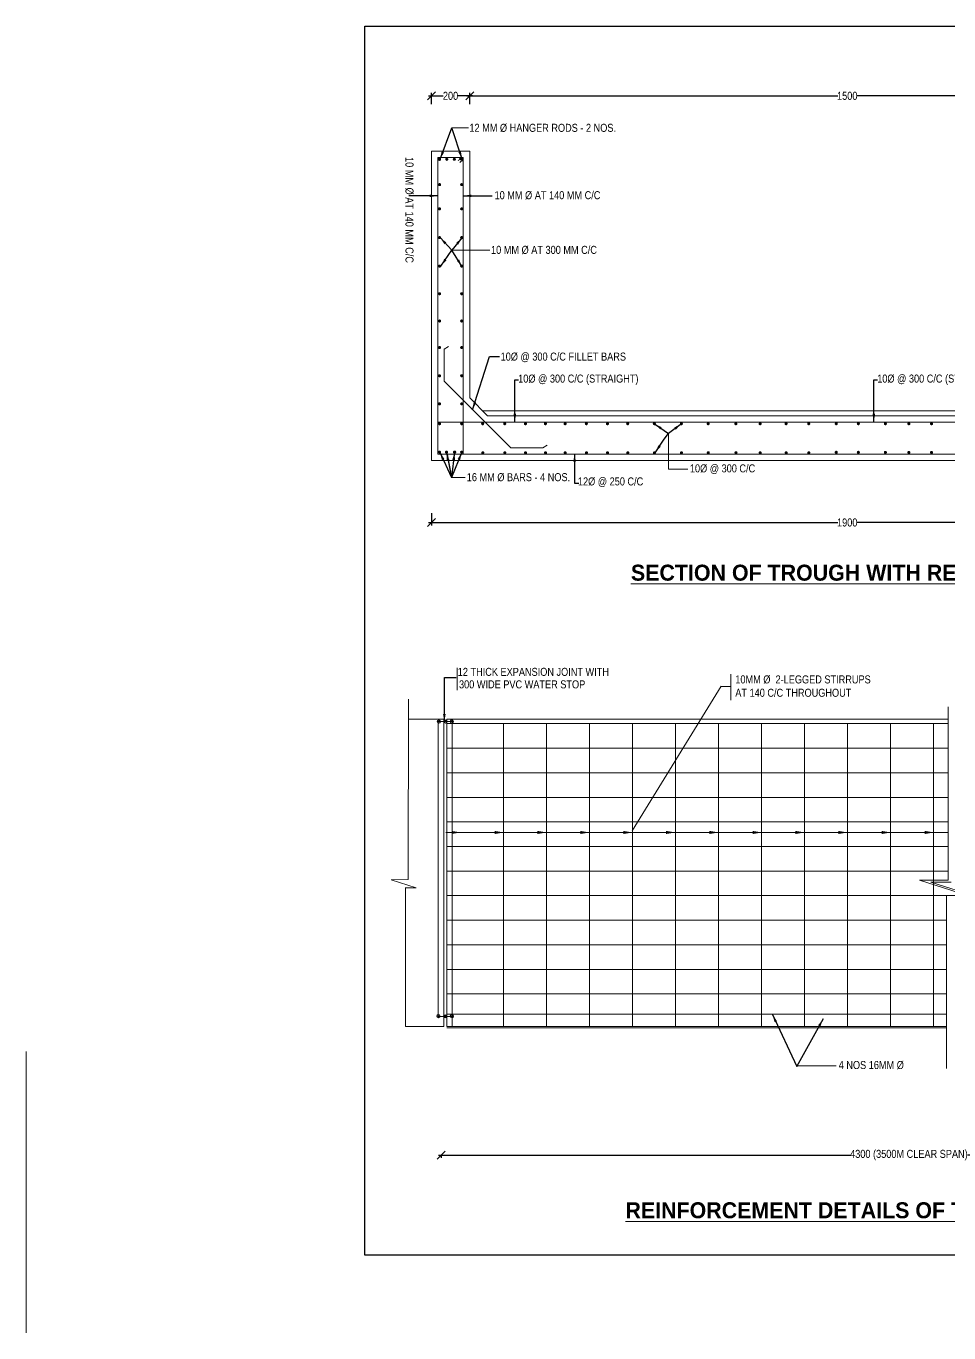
# Model space of a CAD drawing. Header units: millimetres. Extents: x -543311 to -470589, y -324262 to -283433.
# Drawn here: x -543311 to -514468, y -324262 to -283433 of the extents above; entities that cross this region are included whole.
import ezdxf
from ezdxf.enums import TextEntityAlignment as Align

# ---------------------------------------------------------------- set-up
doc = ezdxf.new("R2010")
doc.units = ezdxf.units.MM
doc.header["$LTSCALE"] = 1000
for name, color, linetype in [('canal', 3, 'Continuous'), ('MAIN', 2, 'Continuous'), ('pier', 7, 'Continuous')]:
    doc.layers.add(name, color=color, linetype=linetype)
doc.styles.add('ARIAL NARROW', font='ARIALN.TTF')
doc.styles.add('CITYBLUEPR', font='cityb___.ttf')
doc.dimstyles.new('ISO-25', dxfattribs={"dimtxt": 2.5, "dimasz": 2.5, "dimexe": 1.25, "dimexo": 0.625, "dimtad": 1, "dimdec": 0, "dimtxsty": 'Standard', "dimblk": 'OBLIQUE', "dimcen": 2.5, "dimdle": 1.25, "dimclrd": 6, "dimadec": 0, "dimazin": 0, "dimtfac": 1, "dimtdec": 0, "dimtmove": 0, "dimatfit": 3, "dimfxl": 1, "dimarcsym": 0})

# ---------------------------------------------------------------- blocks, each defined once
blk = doc.blocks.new('_Oblique')
at = {"color": 0, "linetype": 'ByBlock', "lineweight": -2}
blk.add_line((-0.5, -0.5), (0.5, 0.5), dxfattribs=at)
blk = doc.blocks.new('*D183')
at = {"layer": 'Defpoints', "color": 0, "transparency": 16777216}
for p in [(-530334, -318640), (-530334, -318707), (-501101, -318624)]:
    blk.add_point(p, dxfattribs=at)
at = {"layer": 'MAIN', "color": 7, "lineweight": -2, "transparency": 16777216}
for p, q in [((-530424, -318707), (-517546, -318707)), ((-501011, -318707), (-513889, -318707))]:
    blk.add_line(p, q, dxfattribs=at)
at = {"layer": 'MAIN', "color": 0, "lineweight": -2, "transparency": 16777216}
for p, q in [((-530334, -318730), (-530334, -318797)), ((-501101, -318714), (-501101, -318797))]:
    blk.add_line(p, q, dxfattribs=at)
at = {"layer": 'MAIN', "color": 7, "lineweight": -2, "transparency": 16777216, "xscale": 250, "yscale": 250, "zscale": 250, "rotation": 180}
blk.add_blockref('_Oblique', (-530334, -318707), dxfattribs=at)
at = {"layer": 'MAIN', "color": 7, "lineweight": -2, "transparency": 16777216, "xscale": 250, "yscale": 250, "zscale": 250}
blk.add_blockref('_Oblique', (-501101, -318707), dxfattribs=at)
at = {"layer": 'MAIN', "color": 0, "lineweight": 9, "transparency": 16777216, "insert": (-515717, -318707), "char_height": 250, "attachment_point": 5, "style": 'ARIAL NARROW'}
blk.add_mtext('4300 (3500M CLEAR SPAN)', dxfattribs=at)
blk = doc.blocks.new('*D185')
at = {"layer": 'Defpoints', "color": 0, "transparency": 16777216}
for p in [(-529445, -285611), (-530645, -285958), (-529445, -285958)]:
    blk.add_point(p, dxfattribs=at)
at = {"layer": 'MAIN', "color": 7, "lineweight": -2, "transparency": 16777216}
for p, q in [((-530735, -285611), (-530274, -285611)), ((-529355, -285611), (-529817, -285611))]:
    blk.add_line(p, q, dxfattribs=at)
at = {"layer": 'MAIN', "color": 0, "lineweight": -2, "transparency": 16777216}
for p, q in [((-530645, -285868), (-530645, -285521)), ((-529445, -285868), (-529445, -285521))]:
    blk.add_line(p, q, dxfattribs=at)
at = {"layer": 'MAIN', "color": 7, "lineweight": -2, "transparency": 16777216, "xscale": 250, "yscale": 250, "zscale": 250, "rotation": 180}
blk.add_blockref('_Oblique', (-530645, -285611), dxfattribs=at)
at = {"layer": 'MAIN', "color": 7, "lineweight": -2, "transparency": 16777216, "xscale": 250, "yscale": 250, "zscale": 250}
blk.add_blockref('_Oblique', (-529445, -285611), dxfattribs=at)
at = {"layer": 'MAIN', "color": 0, "lineweight": 9, "transparency": 16777216, "insert": (-530045, -285611), "char_height": 250, "attachment_point": 5, "style": 'ARIAL NARROW'}
blk.add_mtext('200', dxfattribs=at)
blk = doc.blocks.new('*D186')
at = {"layer": 'Defpoints', "color": 0, "transparency": 16777216}
for p in [(-505845, -285611), (-505845, -285611), (-529445, -285958)]:
    blk.add_point(p, dxfattribs=at)
at = {"layer": 'MAIN', "color": 7, "lineweight": -2, "transparency": 16777216}
for p, q in [((-529535, -285611), (-517942, -285611)), ((-505755, -285611), (-517348, -285611))]:
    blk.add_line(p, q, dxfattribs=at)
at = {"layer": 'MAIN', "color": 0, "lineweight": -2, "transparency": 16777216}
blk.add_line((-529445, -285868), (-529445, -285521), dxfattribs=at)
at = {"layer": 'MAIN', "color": 7, "lineweight": -2, "transparency": 16777216, "xscale": 250, "yscale": 250, "zscale": 250, "rotation": 180}
blk.add_blockref('_Oblique', (-529445, -285611), dxfattribs=at)
at = {"layer": 'MAIN', "color": 7, "lineweight": -2, "transparency": 16777216, "xscale": 250, "yscale": 250, "zscale": 250}
blk.add_blockref('_Oblique', (-505845, -285611), dxfattribs=at)
at = {"layer": 'MAIN', "color": 0, "lineweight": 9, "transparency": 16777216, "insert": (-517645, -285611), "char_height": 250, "attachment_point": 5, "style": 'ARIAL NARROW'}
blk.add_mtext('1500', dxfattribs=at)
blk = doc.blocks.new('*D188')
at = {"layer": 'Defpoints', "color": 0, "transparency": 16777216}
for p in [(-504645, -298426), (-530645, -298555), (-504645, -298942)]:
    blk.add_point(p, dxfattribs=at)
at = {"layer": 'MAIN', "color": 0, "lineweight": -2, "transparency": 16777216}
for p, q in [((-530645, -298645), (-530645, -299032)), ((-504645, -298516), (-504645, -299032))]:
    blk.add_line(p, q, dxfattribs=at)
at = {"layer": 'MAIN', "color": 7, "lineweight": -2, "transparency": 16777216}
for p, q in [((-530735, -298942), (-517942, -298942)), ((-504555, -298942), (-517348, -298942))]:
    blk.add_line(p, q, dxfattribs=at)
at = {"layer": 'MAIN', "color": 7, "lineweight": -2, "transparency": 16777216, "xscale": 250, "yscale": 250, "zscale": 250, "rotation": 180}
blk.add_blockref('_Oblique', (-530645, -298942), dxfattribs=at)
at = {"layer": 'MAIN', "color": 7, "lineweight": -2, "transparency": 16777216, "xscale": 250, "yscale": 250, "zscale": 250}
blk.add_blockref('_Oblique', (-504645, -298942), dxfattribs=at)
at = {"layer": 'MAIN', "color": 0, "lineweight": 9, "transparency": 16777216, "insert": (-517645, -298942), "char_height": 250, "attachment_point": 5, "style": 'ARIAL NARROW'}
blk.add_mtext('1900', dxfattribs=at)

msp = doc.modelspace()

# ---------------------------------------------------------------- linework, layer by layer
at = {"color": 0, "lineweight": 9}
for p, q in [((-530161.9, -305086.1), (-514485.8, -305086.1)), ((-530161.9, -305225.1), (-514485.8, -305225.1)), ((-524358.4, -305225.1), (-524358.4, -314686.1)), ((-530161.9, -305993.1), (-514485.8, -305993.1)), ((-530161.9, -306761.1), (-514485.8, -306761.1)), ((-530161.9, -307529.1), (-514485.8, -307529.1)), ((-514485.8, -308626.6), (-530191.4, -308626.6)), ((-530161.9, -308297.1), (-514485.8, -308297.1)), ((-530161.9, -309065.1), (-514485.8, -309065.1)), ((-530161.9, -309833.1), (-514485.8, -309833.1)), ((-530161.9, -310601.1), (-514540.8, -310601.1)), ((-530161.9, -311369.1), (-514540.8, -311369.1)), ((-530161.9, -312137.1), (-514540.8, -312137.1)), ((-530161.9, -312905.1), (-514540.8, -312905.1)), ((-530161.9, -313673.1), (-514540.8, -313673.1)), ((-530161.9, -314309.3), (-514540.8, -314309.3)), ((-530161.9, -314686.1), (-514540.8, -314686.1)), ((-530161.9, -314736.1), (-514540.8, -314736.1))]:
    msp.add_line(p, q, dxfattribs=at)
msp.add_solid([(-524645.8, -308578.6), (-524357.8, -308626.6), (-524645.8, -308674.6)], dxfattribs=at)
at = {"layer": 'canal', "color": 0}
msp.add_lwpolyline([(-532722.3, -283432.6), (-470589, -283432.6), (-470589, -321838.3), (-532722.3, -321838.3)], close=True, dxfattribs=at)
at = {"layer": 'MAIN', "color": 0, "lineweight": 9}
for p, q in [((-530001.9, -286612.3), (-529488.3, -286612.3)), ((-530645.1, -287335.6), (-530645.1, -297007.6)), ((-530645.1, -287335.6), (-529445.1, -287335.6)), ((-529445.1, -287335.6), (-529445.1, -295047.6)), ((-530445.1, -287535.6), (-530445.1, -296807.6)), ((-530445.1, -287535.6), (-529645.1, -287535.6)), ((-529645.1, -287535.6), (-529645.1, -296807.6)), ((-530002.3, -290434.7), (-528817.4, -290434.7)), ((-530105.4, -293443.5), (-530245.1, -293530.4)), ((-530245.1, -294530.4), (-530245.1, -293530.4)), ((-530245.1, -294530.4), (-528163.7, -296611.9)), ((-529445.1, -295047.6), (-528885.1, -295607.6)), ((-529045.1, -295447.6), (-518645.1, -295447.6)), ((-506245.1, -295447.6), (-518645.1, -295447.6)), ((-530445.1, -295807.6), (-516485.1, -295807.6)), ((-528885.1, -295607.6), (-518805.1, -295607.6)), ((-506405.1, -295607.6), (-518805.1, -295607.6)), ((-505845.1, -295807.6), (-516485.1, -295807.6)), ((-523233.1, -296163.8), (-523233.9, -297272.6)), ((-530445.1, -296807.6), (-529645.1, -296807.6)), ((-530445.1, -296807.6), (-516645.1, -296807.6)), ((-530445.1, -296807.6), (-529645.1, -296807.6)), ((-528163.7, -296611.9), (-527163.7, -296611.9)), ((-527163.7, -296611.9), (-527024, -296524.9)), ((-505645.1, -296807.6), (-516645.1, -296807.6)), ((-530645.1, -297007.6), (-511567.2, -297007.6)), ((-530011.6, -297535.9), (-529593.2, -297535.9)), ((-530011.2, -297535.9), (-529592.8, -297535.9)), ((-523233.9, -297272.6), (-522622.4, -297272.6)), ((-524366, -308580.9), (-521583.3, -304054.2)), ((-543311.3, -315465.7), (-543311.3, -324262)), ((-519229.7, -315923.1), (-517988.9, -315923.1))]:
    msp.add_line(p, q, dxfattribs=at)
at = {"layer": 'MAIN', "color": 0}
msp.add_line((-523372.3, -296338.9), (-523233.1, -296163.8), dxfattribs=at)
at = {"layer": 'MAIN', "color": 0, "lineweight": 9}
for points in [[(-529645.1, -287535.6), (-529728.6, -287545), (-529747, -287562.3), (-529762, -287586.4), (-529777.2, -287606.9), (-529791, -287624.8), (-529806.2, -287644.8)], [(-529645.1, -287535.6), (-529657.1, -287618.7), (-529674.9, -287636.6), (-529699.6, -287650.8), (-529720.5, -287665.4), (-529738.8, -287678.7), (-529759.3, -287693.2)]]:
    msp.add_lwpolyline(points, dxfattribs=at)
at = {"layer": 'pier', "color": 0, "lineweight": 9}
for p, q in [((-529841.2, -304177.8), (-529841.2, -303483.1)), ((-521280.3, -304490), (-521280.3, -303678.4)), ((-521583.3, -304068.2), (-521296.5, -304068.2)), ((-531370.1, -310099.2), (-531354.9, -304457.7)), ((-514485.8, -310112.6), (-514485.8, -304703)), ((-530257.4, -305086.1), (-531356.6, -305086.1)), ((-530429.1, -305155.2), (-529996.2, -305155.2)), ((-530429.1, -305155.2), (-530429.1, -314378.5)), ((-530257.4, -305086.1), (-530257.4, -314686.1)), ((-530161.9, -305086.1), (-530161.9, -314686.1)), ((-529996.2, -305155.2), (-529996.2, -314686.1)), ((-528390.4, -305225.1), (-528390.4, -314686.1)), ((-527046.4, -305225.1), (-527046.4, -314686.1)), ((-525702.4, -305225.1), (-525702.4, -314686.1)), ((-523014.4, -305225.1), (-523014.4, -314686.1)), ((-521670.4, -305225.1), (-521670.4, -314686.1)), ((-520326.4, -305225.1), (-520326.4, -314686.1)), ((-518982.4, -305225.1), (-518982.4, -314686.1)), ((-517638.4, -305225.1), (-517638.4, -314686.1)), ((-516294.4, -305225.1), (-516294.4, -314686.1)), ((-514950.4, -305225.1), (-514950.4, -314686.1)), ((-531370.1, -310099.2), (-531902.9, -310103.1)), ((-531902.9, -310103.1), (-531114.5, -310355.4)), ((-514485.8, -310112.6), (-515385.4, -310112.6)), ((-515385.4, -310112.6), (-513886.1, -310592.4)), ((-514394.6, -310176.3), (-515035, -310176.3)), ((-515035, -310176.3), (-513535.6, -310656)), ((-531114.5, -310355.4), (-531461.4, -310355.4)), ((-531450.9, -310366.1), (-531450.9, -314686.1)), ((-513886.1, -310592.4), (-514545.8, -310592.4)), ((-514540.8, -316002), (-514540.8, -310592.4)), ((-530429.1, -314378.5), (-529996.2, -314378.5)), ((-531450.9, -314686.1), (-530257.4, -314686.1))]:
    msp.add_line(p, q, dxfattribs=at)
at = {"layer": 'pier', "color": 0, "lineweight": 9, "const_width": 48}
for points in [[(-530422.3, -287593.6, 1), (-530374.3, -287593.6, 1)], [(-530411.6, -287593.6, 1), (-530363.6, -287593.6, 1)], [(-530185.7, -287593.6, 1), (-530137.7, -287593.6, 1)], [(-529950.3, -287593.6, 1), (-529902.3, -287593.6, 1)], [(-529729.5, -287587.1, 1), (-529681.5, -287587.1, 1)], [(-529721.1, -287593.6, 1), (-529673.1, -287593.6, 1)], [(-530411.6, -288384.8, 1), (-530363.6, -288384.8, 1)], [(-529721.1, -288384.8, 1), (-529673.1, -288384.8, 1)], [(-530411.6, -289141.4, 1), (-530363.6, -289141.4, 1)], [(-529721.1, -289141.4, 1), (-529673.1, -289141.4, 1)], [(-530411.6, -290040.2, 1), (-530363.6, -290040.2, 1)], [(-529721.1, -290040.2, 1), (-529673.1, -290040.2, 1)], [(-530411.6, -290930.9, 1), (-530363.6, -290930.9, 1)], [(-529721.1, -290930.9, 1), (-529673.1, -290930.9, 1)], [(-530411.6, -291793.5, 1), (-530363.6, -291793.5, 1)], [(-529721.1, -291793.5, 1), (-529673.1, -291793.5, 1)], [(-530411.6, -292646.2, 1), (-530363.6, -292646.2, 1)], [(-529721.1, -292646.2, 1), (-529673.1, -292646.2, 1)], [(-530411.6, -293474.2, 1), (-530363.6, -293474.2, 1)], [(-529721.1, -293474.2, 1), (-529673.1, -293474.2, 1)], [(-530411.6, -294356.6, 1), (-530363.6, -294356.6, 1)], [(-529721.1, -294356.6, 1), (-529673.1, -294356.6, 1)], [(-530411.6, -295234, 1), (-530363.6, -295234, 1)], [(-529721.1, -295234, 1), (-529673.1, -295234, 1)], [(-530411.6, -295855.3, 1), (-530363.6, -295855.3, 1)], [(-529721.1, -295855.3, 1), (-529673.1, -295855.3, 1)], [(-529064.6, -295855.3, 1), (-529016.6, -295855.3, 1)], [(-528375, -295855.3, 1), (-528327, -295855.3, 1)], [(-527727.2, -295855.3, 1), (-527679.2, -295855.3, 1)], [(-527103.4, -295855.3, 1), (-527055.4, -295855.3, 1)], [(-526487, -295855.3, 1), (-526439, -295855.3, 1)], [(-525823.5, -295855.3, 1), (-525775.5, -295855.3, 1)], [(-525163.4, -295855.3, 1), (-525115.4, -295855.3, 1)], [(-524531.3, -295855.3, 1), (-524483.3, -295855.3, 1)], [(-523698.1, -295855.3, 1), (-523650.1, -295855.3, 1)], [(-522853.1, -295855.3, 1), (-522805.1, -295855.3, 1)], [(-522015.9, -295855.3, 1), (-521967.9, -295855.3, 1)], [(-521149.9, -295855.3, 1), (-521101.9, -295855.3, 1)], [(-520392.1, -295855.3, 1), (-520344.1, -295855.3, 1)], [(-519580.7, -295855.3, 1), (-519532.7, -295855.3, 1)], [(-518872.9, -295855.3, 1), (-518824.9, -295855.3, 1)], [(-518011.6, -295855.3, 1), (-517963.6, -295855.3, 1)], [(-517321.1, -295855.3, 1), (-517273.1, -295855.3, 1)], [(-516476.4, -295855.3, 1), (-516428.4, -295855.3, 1)], [(-515742, -295855.3, 1), (-515694, -295855.3, 1)], [(-515034.4, -295855.3, 1), (-514986.4, -295855.3, 1)], [(-530411.6, -296743.7, 1), (-530363.6, -296743.7, 1)], [(-530411.6, -296743.7, 1), (-530363.6, -296743.7, 1)], [(-530199, -296743.7, 1), (-530151, -296743.7, 1)], [(-530193.2, -296743.7, 1), (-530145.2, -296743.7, 1)], [(-529945.3, -296743.7, 1), (-529897.3, -296743.7, 1)], [(-529937.4, -296743.7, 1), (-529889.4, -296743.7, 1)], [(-529721.1, -296743.7, 1), (-529673.1, -296743.7, 1)], [(-529721.1, -296743.7, 1), (-529673.1, -296743.7, 1)], [(-529061.4, -296761.6, 1), (-529013.4, -296761.6, 1)], [(-528371.7, -296761.6, 1), (-528323.7, -296761.6, 1)], [(-527723.9, -296761.6, 1), (-527675.9, -296761.6, 1)], [(-527100.2, -296761.6, 1), (-527052.2, -296761.6, 1)], [(-526483.7, -296761.6, 1), (-526435.7, -296761.6, 1)], [(-525820.2, -296761.6, 1), (-525772.2, -296761.6, 1)], [(-525160.2, -296761.6, 1), (-525112.2, -296761.6, 1)], [(-524528, -296761.6, 1), (-524480, -296761.6, 1)], [(-523694.9, -296761.6, 1), (-523646.9, -296761.6, 1)], [(-522849.8, -296761.6, 1), (-522801.8, -296761.6, 1)], [(-522012.7, -296761.6, 1), (-521964.7, -296761.6, 1)], [(-521146.6, -296761.6, 1), (-521098.6, -296761.6, 1)], [(-520388.9, -296761.6, 1), (-520340.9, -296761.6, 1)], [(-519577.4, -296761.6, 1), (-519529.4, -296761.6, 1)], [(-518869.6, -296761.6, 1), (-518821.6, -296761.6, 1)], [(-518011.6, -296748.5, 1), (-517963.6, -296748.5, 1)], [(-517321.1, -296748.5, 1), (-517273.1, -296748.5, 1)], [(-516476.4, -296751.2, 1), (-516428.4, -296751.2, 1)], [(-515742, -296751.2, 1), (-515694, -296751.2, 1)], [(-515034.4, -296751.2, 1), (-514986.4, -296751.2, 1)]]:
    msp.add_lwpolyline(points, format="xyb", close=True, dxfattribs=at)
at = {"layer": 'pier', "color": 0, "lineweight": 9}
for centre, radius in [((-530408.8, -305163.5), 51.2), ((-530410.8, -305158.5), 19.9), ((-530207.3, -305159), 51.2), ((-530212, -305153.5), 19.9), ((-530005.3, -305159), 51.2), ((-529996.2, -305148.6), 19.9), ((-530423.1, -314364.8), 51.2), ((-530421.3, -314371.5), 19.9), ((-530217, -314371.7), 51.2), ((-530216.1, -314374.1), 19.9), ((-530004, -314371.7), 51.2), ((-529994.4, -314374.1), 19.9)]:
    msp.add_circle(centre, radius, dxfattribs=at)
for points in [[(-530014.3, -308578.6), (-529726.3, -308626.6), (-530014.3, -308674.6)], [(-528667.7, -308578.6), (-528379.7, -308626.6), (-528667.7, -308674.6)], [(-527329.8, -308578.6), (-527041.8, -308626.6), (-527329.8, -308674.6)], [(-525987.8, -308578.6), (-525699.8, -308626.6), (-525987.8, -308674.6)], [(-523304.9, -308578.6), (-523016.9, -308626.6), (-523304.9, -308674.6)], [(-521950.5, -308578.6), (-521662.5, -308626.6), (-521950.5, -308674.6)], [(-520604.2, -308578.6), (-520316.2, -308626.6), (-520604.2, -308674.6)], [(-519262.2, -308578.6), (-518974.2, -308626.6), (-519262.2, -308674.6)], [(-517922.1, -308578.6), (-517634.1, -308626.6), (-517922.1, -308674.6)], [(-516567.6, -308578.6), (-516279.6, -308626.6), (-516567.6, -308674.6)], [(-515220.8, -308578.6), (-514932.8, -308626.6), (-515220.8, -308674.6)]]:
    msp.add_solid(points, dxfattribs=at)

# ---------------------------------------------------------------- texts
at = {"color": 0, "lineweight": 9, "style": 'CITYBLUEPR'}
msp.add_text('%%USECTION OF TROUGH WITH REINFORCEMENT DETAILS', height=500, dxfattribs=at).set_placement((-524406.5, -300759.2))
msp.add_text('%%UREINFORCEMENT DETAILS OF TROUGH SIDE WALLS', height=500, dxfattribs=at).set_placement((-515886.7, -320681.2), align=Align.CENTER)
at = {"layer": 'pier', "color": 0, "lineweight": 9, "style": 'ARIAL NARROW'}
for s, p in [('12 MM %%C HANGER RODS - 2 NOS.', (-529455.1, -286734.8)), ('10 MM %%C AT 140 MM C/C', (-528669.7, -288840.1)), ('10 MM %%C AT 300 MM C/C', (-528778.9, -290548.5)), ('10%%c @ 300 C/C FILLET BARS ', (-528479.3, -293882.9)), ('10%%C @ 300 C/C (STRAIGHT)', (-527930.5, -294570.1)), ('10%%C @ 300 C/C (STRAIGHT)', (-516708, -294570.1)), ('10%%c @ 300 C/C ', (-522563.3, -297375.8)), ('16 MM %%C BARS - 4 NOS.', (-529538.4, -297650.4)), ('12%%C @ 250 C/C ', (-526062.9, -297782.9)), ('12 THICK EXPANSION JOINT WITH', (-529819.3, -303733.7)), ('300 WIDE PVC WATER STOP', (-529780, -304124.3))]:
    msp.add_text(s, height=250, dxfattribs=at).set_placement(p)
msp.add_text('10 MM %%C AT 140 MM C/C', height=250, rotation=269.99705, dxfattribs=at).set_placement((-531453.2, -287522.6))
at = {"layer": 'pier', "color": 0, "lineweight": 9, "char_height": 250, "attachment_point": 4, "style": 'ARIAL NARROW'}
for s, insert in [('10MM %%C  2-LEGGED STIRRUPS\\PAT 140 C/C THROUGHOUT', (-521143.6, -304054.7)), ('4 NOS 16MM %%C   ', (-517911.9, -315897.7))]:
    msp.add_mtext(s, dxfattribs=dict(at, insert=insert))

# ---------------------------------------------------------------- dimensions: what is measured, and where the dimension line sits
at = {"layer": 'MAIN', "color": 0, "lineweight": 9}
for base, p1, p2, text, picture, middle in [((-529445.1, -285611.1), (-530645.1, -285957.7), (-529445.1, -285957.7), '200', '*D185', (-530045.1, -285611.1)), ((-505845.1, -285611.1), (-529445.1, -285957.7), (-505845.1, -285611.1), '1500', '*D186', (-517645.1, -285611.1)), ((-504645.1, -298941.6), (-530645.1, -298555), (-504645.1, -298426.4), '1900', '*D188', (-517645.1, -298941.6)), ((-530333.8, -318706.7), (-501100.9, -318624), (-530333.8, -318640.3), '4300 (3500M CLEAR SPAN)', '*D183', (-515717.3, -318706.7))]:
    dim = msp.add_linear_dim(base=base, p1=p1, p2=p2, text=text, dimstyle='ISO-25', override={"dimtxt": 250, "dimasz": 250, "dimexe": 90, "dimexo": 90, "dimtad": 0, "dimtxsty": 'ARIAL NARROW', "dimblk1": 'Oblique', "dimblk2": 'Oblique', "dimsah": 1, "dimdle": 90, "dimclrd": 7}, dxfattribs=at)
    dim.commit()
    dim.dimension.update_dxf_attribs({"geometry": picture, "text_midpoint": middle})

# ---------------------------------------------------------------- leaders
for points in [[(-530372.5, -287593.6), (-530001.9, -286612.3)], [(-529681.9, -287593.6), (-530001.9, -286612.3)], [(-530447.5, -288735.2), (-531348.4, -288735.1)], [(-529643.3, -288735.2), (-528742.4, -288735.1)], [(-530372.9, -290040.2), (-530002.3, -290434.7)], [(-529682.3, -290040.2), (-530002.3, -290434.7)], [(-530348.9, -290930.9), (-530002.3, -290434.7)], [(-529682.7, -290954.9), (-530002.3, -290434.7)], [(-529355.7, -295419.9), (-528828.3, -293756.9), (-528511.4, -293756.9)], [(-528034.5, -295787.8), (-528034.5, -294484.1), (-527922.6, -294484.1)], [(-516812, -295787.8), (-516812, -294484.1), (-516700.1, -294484.1)], [(-523674.1, -295855.3), (-523233.1, -296163.8)], [(-522829.1, -295855.3), (-523233.1, -296163.8)], [(-523647.8, -296759.9), (-523372.3, -296338.9)], [(-530382.2, -296743.7), (-530011.6, -297535.9)], [(-530381.7, -296743.7), (-530011.2, -297535.9)], [(-530175, -296743.7), (-530011.2, -297535.9)], [(-530165.3, -296767.4), (-530011.6, -297535.9)], [(-529691.6, -296743.7), (-530011.6, -297535.9)], [(-529917.7, -296744.8), (-530011.6, -297535.9)], [(-529691.2, -296743.7), (-530011.2, -297535.9)], [(-529921.3, -296743.7), (-530011.2, -297535.9)], [(-526167.7, -296794), (-526167.7, -297710.5), (-526029.8, -297710.5)], [(-530238.3, -305171), (-530237.9, -303788.3), (-529871.6, -303788.3)], [(-519984.4, -314312.7), (-519216.9, -315935.9)], [(-518398.2, -314453.3), (-519229.7, -315948.7)]]:
    msp.add_leader(points, dimstyle='ISO-25', override={"dimtxt": 250, "dimasz": 250, "dimexe": 90, "dimexo": 90, "dimtad": 0, "dimtxsty": 'ARIAL NARROW', "dimdle": 90, "dimclrd": 7}, dxfattribs=at)

doc.saveas('drawing.dxf')
